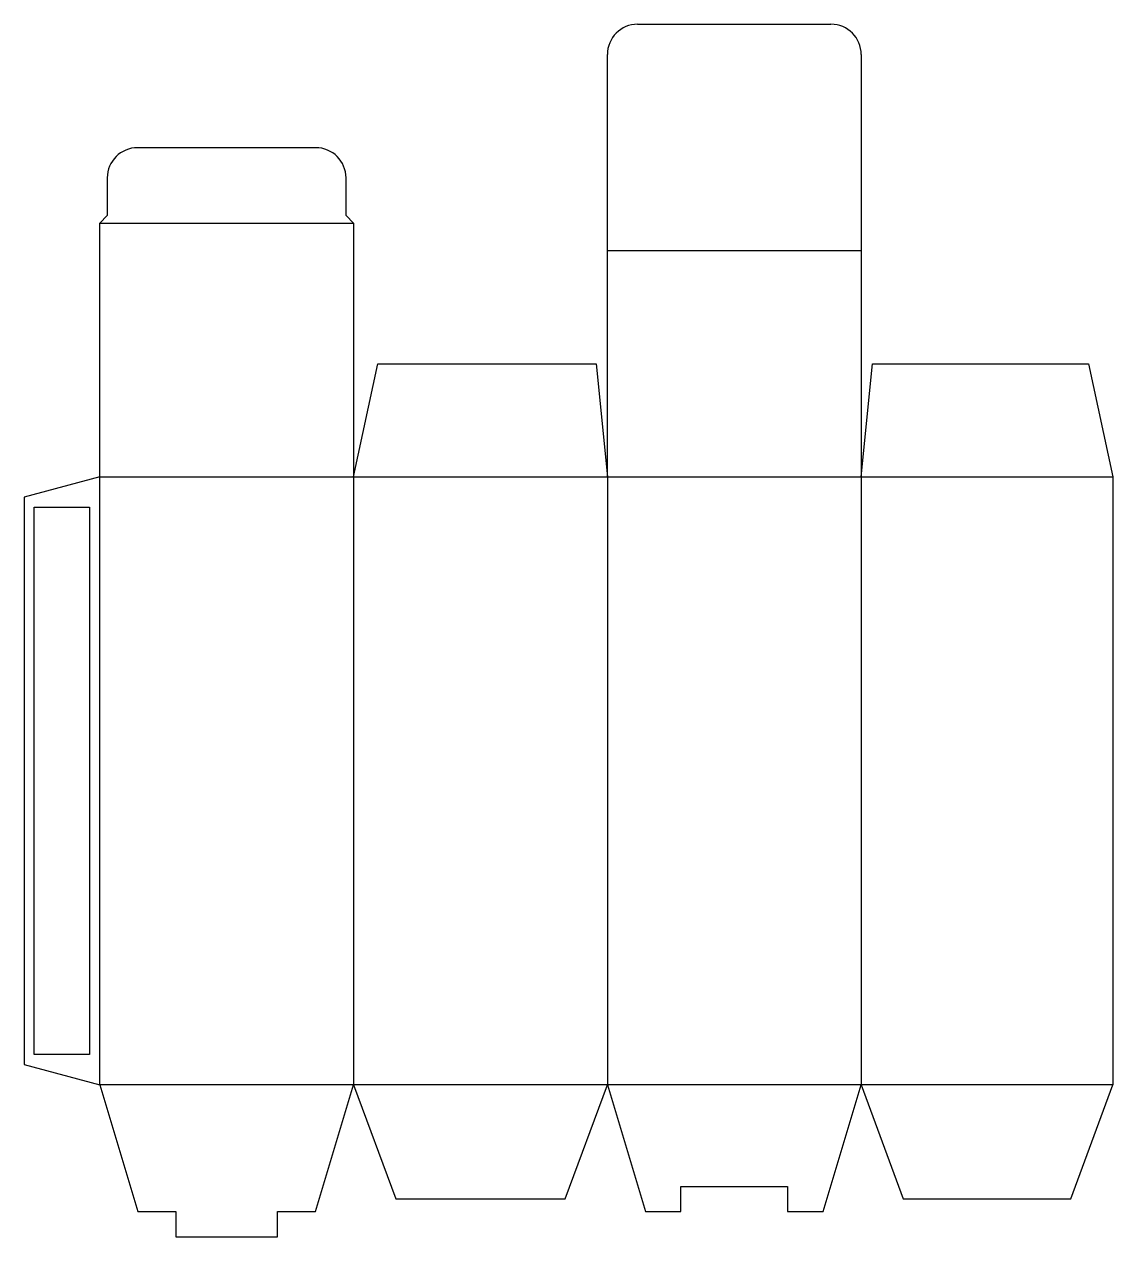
# Model space of a CAD drawing. Header units: millimetres. Extents: x 0 to 216, y 0 to 241.
import ezdxf

# ---------------------------------------------------------------- set-up
doc = ezdxf.new("R2010")
doc.units = ezdxf.units.MM
for name, color, linetype in [('CREASE', 5, 'CONTINUOUS'), ('CUT', 1, 'CONTINUOUS'), ('GLUE', 2, 'CONTINUOUS')]:
    doc.layers.add(name, color=color, linetype=linetype)

msp = doc.modelspace()

# ---------------------------------------------------------------- linework, layer by layer
at = {"layer": 'CREASE'}
for p, q in [((15, 201.575), (65.45, 201.575)), ((115.9, 196.125), (166.35, 196.125)), ((15, 30.225), (15, 151.125)), ((15, 151.125), (65.45, 151.125)), ((65.45, 151.125), (65.45, 30.225)), ((65.45, 151.125), (115.9, 151.125)), ((115.9, 151.125), (115.9, 30.225)), ((115.9, 151.125), (166.35, 151.125)), ((166.35, 151.125), (166.35, 30.225)), ((166.35, 151.125), (216.35, 151.125)), ((65.45, 30.225), (15, 30.225)), ((115.9, 30.225), (65.45, 30.225)), ((166.35, 30.225), (115.9, 30.225)), ((216.35, 30.225), (166.35, 30.225))]:
    msp.add_line(p, q, dxfattribs=at)
at = {"layer": 'CUT'}
for p, q in [((121.9, 241.125), (160.35, 241.125)), ((115.9, 196.125), (115.9, 235.125)), ((166.35, 235.125), (166.35, 196.125)), ((57.95, 216.575), (22.5, 216.575)), ((16.5, 210.575), (16.5, 203.075)), ((63.95, 203.075), (63.95, 210.575)), ((16.5, 203.075), (15, 201.575)), ((65.45, 201.575), (63.95, 203.075)), ((15, 151.125), (15, 201.575)), ((65.45, 201.575), (65.45, 151.125)), ((115.9, 151.125), (115.9, 196.125)), ((166.35, 196.125), (166.35, 151.125)), ((65.45, 151.125), (70.275, 173.625)), ((70.275, 173.625), (113.65, 173.625)), ((113.65, 173.625), (115.9, 151.125)), ((166.35, 151.125), (168.6, 173.625)), ((168.6, 173.625), (211.525, 173.625)), ((211.525, 173.625), (216.35, 151.125)), ((15, 151.125), (0, 147.106)), ((216.35, 151.125), (216.35, 30.225)), ((0, 147.106), (0, 34.244)), ((0, 34.244), (15, 30.225)), ((15, 30.225), (22.568, 5)), ((57.883, 5), (65.45, 30.225)), ((65.45, 30.225), (73.858, 7.522)), ((107.492, 7.522), (115.9, 30.225)), ((115.9, 30.225), (123.468, 5)), ((158.783, 5), (166.35, 30.225)), ((166.35, 30.225), (174.683, 7.522)), ((208.017, 7.522), (216.35, 30.225)), ((130.535, 5), (130.535, 10)), ((130.535, 10), (151.715, 10)), ((151.715, 10), (151.715, 5)), ((73.858, 7.522), (107.492, 7.522)), ((174.683, 7.522), (208.017, 7.522)), ((22.568, 5), (30.135, 5)), ((30.135, 5), (30.135, 0)), ((50.315, 0), (50.315, 5)), ((50.315, 5), (57.883, 5)), ((123.468, 5), (130.535, 5)), ((151.715, 5), (158.783, 5)), ((30.135, 0), (50.315, 0))]:
    msp.add_line(p, q, dxfattribs=at)
for centre, start, end in [((121.9, 235.125), 90, 180), ((160.35, 235.125), 0, 90), ((22.5, 210.575), 90, 180), ((57.95, 210.575), 0, 90)]:
    msp.add_arc(centre, 6, start, end, dxfattribs=at)
at = {"layer": 'GLUE'}
for p, q in [((2, 145.106), (13, 145.106)), ((2, 36.244), (2, 145.106)), ((13, 145.106), (13, 36.244)), ((13, 36.244), (2, 36.244))]:
    msp.add_line(p, q, dxfattribs=at)

doc.saveas('drawing.dxf')
